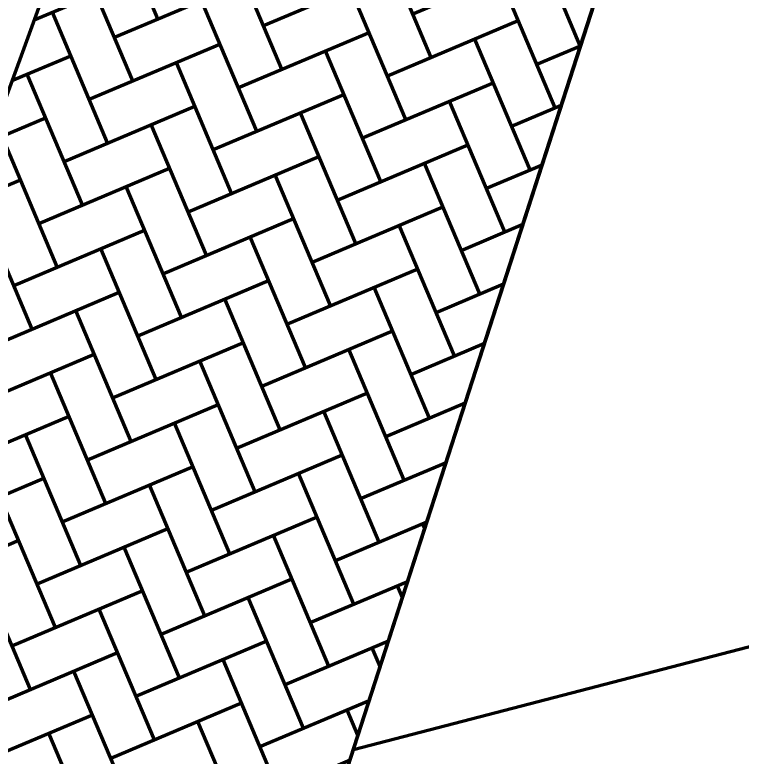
# Model space of a CAD drawing. Header units: millimetres. Extents: x 111 to 1506, y 14 to 566.
# Drawn here: x 220.37 to 223.199, y 97.148 to 100.033 of the extents above; entities that cross this region are included whole.
import ezdxf

# ---------------------------------------------------------------- set-up
doc = ezdxf.new("R2010")
doc.units = ezdxf.units.MM

msp = doc.modelspace()

# ---------------------------------------------------------------- hatches: boundary and pattern name
at = {"lineweight": 100, "ltscale": 1000}
h = msp.add_hatch(dxfattribs=at)
h.set_pattern_fill('AR-HBONE', color=256, scale=0.046, angle=-22.08523, style=0)
h.set_pattern_definition([(22.914772, (794.38086, 1592.55376), (0.097837146, 0.241122153), [0.552, -0.184]), (112.914772, (794.55034, 1592.6254), (0.097837146, 0.241122153), [0.552, -0.184])])
edge = h.paths.add_edge_path()
edge.add_line((220.82546, 101.1752), (223.0544, 101.41362))
edge.add_line((223.0544, 101.41362), (220.48213, 93.44585))
edge.add_line((220.48213, 93.44585), (218.21115, 93.87621))
edge.add_line((218.21115, 93.87621), (220.93874, 101.37021))

# ---------------------------------------------------------------- linework, layer by layer
for p, q in [((220.93874, 101.37021), (218.21115, 93.87621)), ((222.91738, 100.98918), (220.48213, 93.44585)), ((221.68695, 97.17787), (231.84175, 99.81604))]:
    msp.add_line(p, q, dxfattribs=at)
msp.add_lwpolyline([(223.55255, 102.95667), (232.44388, 130.49814), (239.49941, 128.13296), (242.89743, 131.13308), (261.65868, 109.92131), (247.00179, 100.37129), (245.10407, 88.77997), (220.48213, 93.44585), (232.44388, 130.49814)], dxfattribs=at)

doc.saveas('drawing.dxf')
